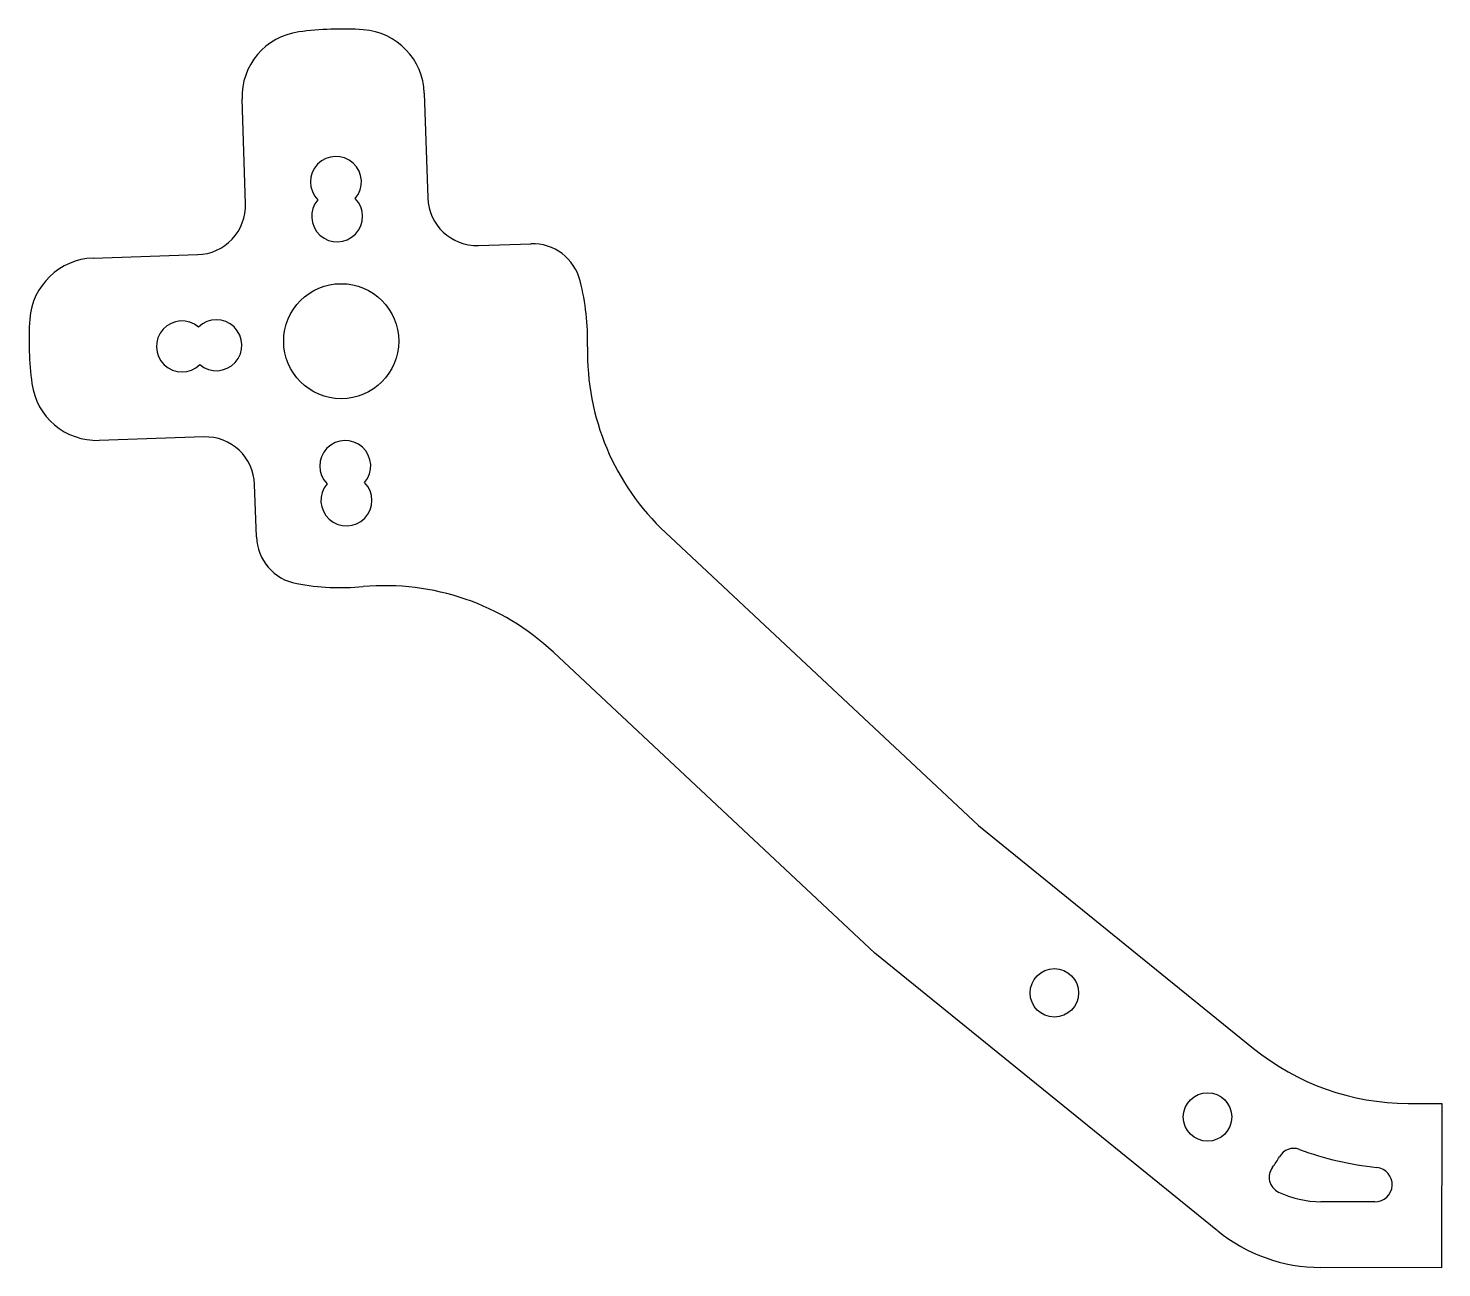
# Model space of a CAD drawing. Extents: x -86 to 0, y 39.6 to 115.
import ezdxf

# ---------------------------------------------------------------- set-up
doc = ezdxf.new("R2010")
doc.units = 0
doc.layers.get('0').update_dxf_attribs({"linetype": 'continuous'})

# ---------------------------------------------------------------- blocks, each defined once
blk = doc.blocks.new('PAD009')
at = {"color": 0}
for p, q in [((-61.94, 111.094), (-61.731, 104.728)), ((-72.825, 104.364), (-73.034, 110.731)), ((-58.635, 101.828), (-55.46, 101.932)), ((-82.092, 101.059), (-75.725, 101.268)), ((-75.362, 90.174), (-81.728, 89.965)), ((-72.161, 84.099), (-72.265, 87.274)), ((-47.26, 84.348), (-28.217, 66.514)), ((-54.078, 77.068), (-34.511, 58.743)), ((-28.217, 66.514), (-11.473, 52.955)), ((-13.653, 41.852), (-34.511, 58.743)), ((-2.066, 49.612), (-0.015, 49.607)), ((-0.015, 49.607), (-0.037, 39.607)), ((-4.08, 43.616), (-7.373, 43.624)), ((-0.037, 39.607), (-7.382, 39.624))]:
    blk.add_line(p, q, dxfattribs=at)
for centre, radius in [((-66.998, 96.001), 3.5), ((-23.593, 56.335), 1.475), ((-14.267, 48.783), 1.475)]:
    blk.add_circle(centre, radius, dxfattribs=at)
for centre, radius, start, end in [((-69.036, 110.862), 4, 97.80833, -178.12265), ((-66.998, 96.001), 19, 85.94602, 97.80833), ((-65.938, 110.963), 4, 1.87735, 85.94603), ((-67.316, 105.696), 1.55, -40.76514, -135.48052), ((-75.824, 104.266), 3, -88.12302, 1.87735), ((-67.247, 103.597), 1.55, 139.23486, 44.51948), ((-58.733, 104.826), 3, -178.12285, -88.12339), ((-55.362, 98.934), 3, 14.14599, 91.87663), ((-81.961, 97.061), 4, 91.87701, 175.94602), ((-66.998, 96.001), 15, -1.34565, 14.146), ((-66.998, 96.001), 19, 175.94602, -172.19167), ((-76.693, 95.683), 1.55, 49.23486, -45.48052), ((-74.594, 95.752), 1.55, -130.76514, 134.51948), ((-37.006, 95.296), 15, 178.65435, -133.12283), ((-81.859, 93.963), 4, -172.19167, -88.12296), ((-75.264, 87.175), 3, 1.87781, 91.87705), ((-66.749, 88.405), 1.55, -40.76514, -135.48052), ((-66.68, 86.306), 1.55, 139.23486, 44.51948), ((-69.163, 84.198), 3, -178.12218, -100.39165), ((-66.998, 96.001), 15, -100.39165, -84.9), ((-64.331, 66.12), 15, 46.87717, 95.1), ((-2.033, 64.612), 15, -129, -90.12753), ((-9.02, 45.872), 1, 69.55125, 150.97403), ((-2.033, 64.612), 19, -110.44873, -95.85235), ((-9.519, 45.114), 1, 142.30101, -115.59458), ((-14.267, 48.783), 5, -37.69896, -29.02592), ((-4.077, 44.666), 1.05, -90.12752, 84.14767), ((-7.359, 49.624), 6, -115.59457, -90.12753), ((-7.359, 49.624), 10, -129, -90.12753)]:
    blk.add_arc(centre, radius, start, end, dxfattribs=at)

msp = doc.modelspace()

# ---------------------------------------------------------------- block references
at = {"color": 0}
msp.add_blockref('PAD009', (0, 0), dxfattribs=at)

doc.saveas('drawing.dxf')
